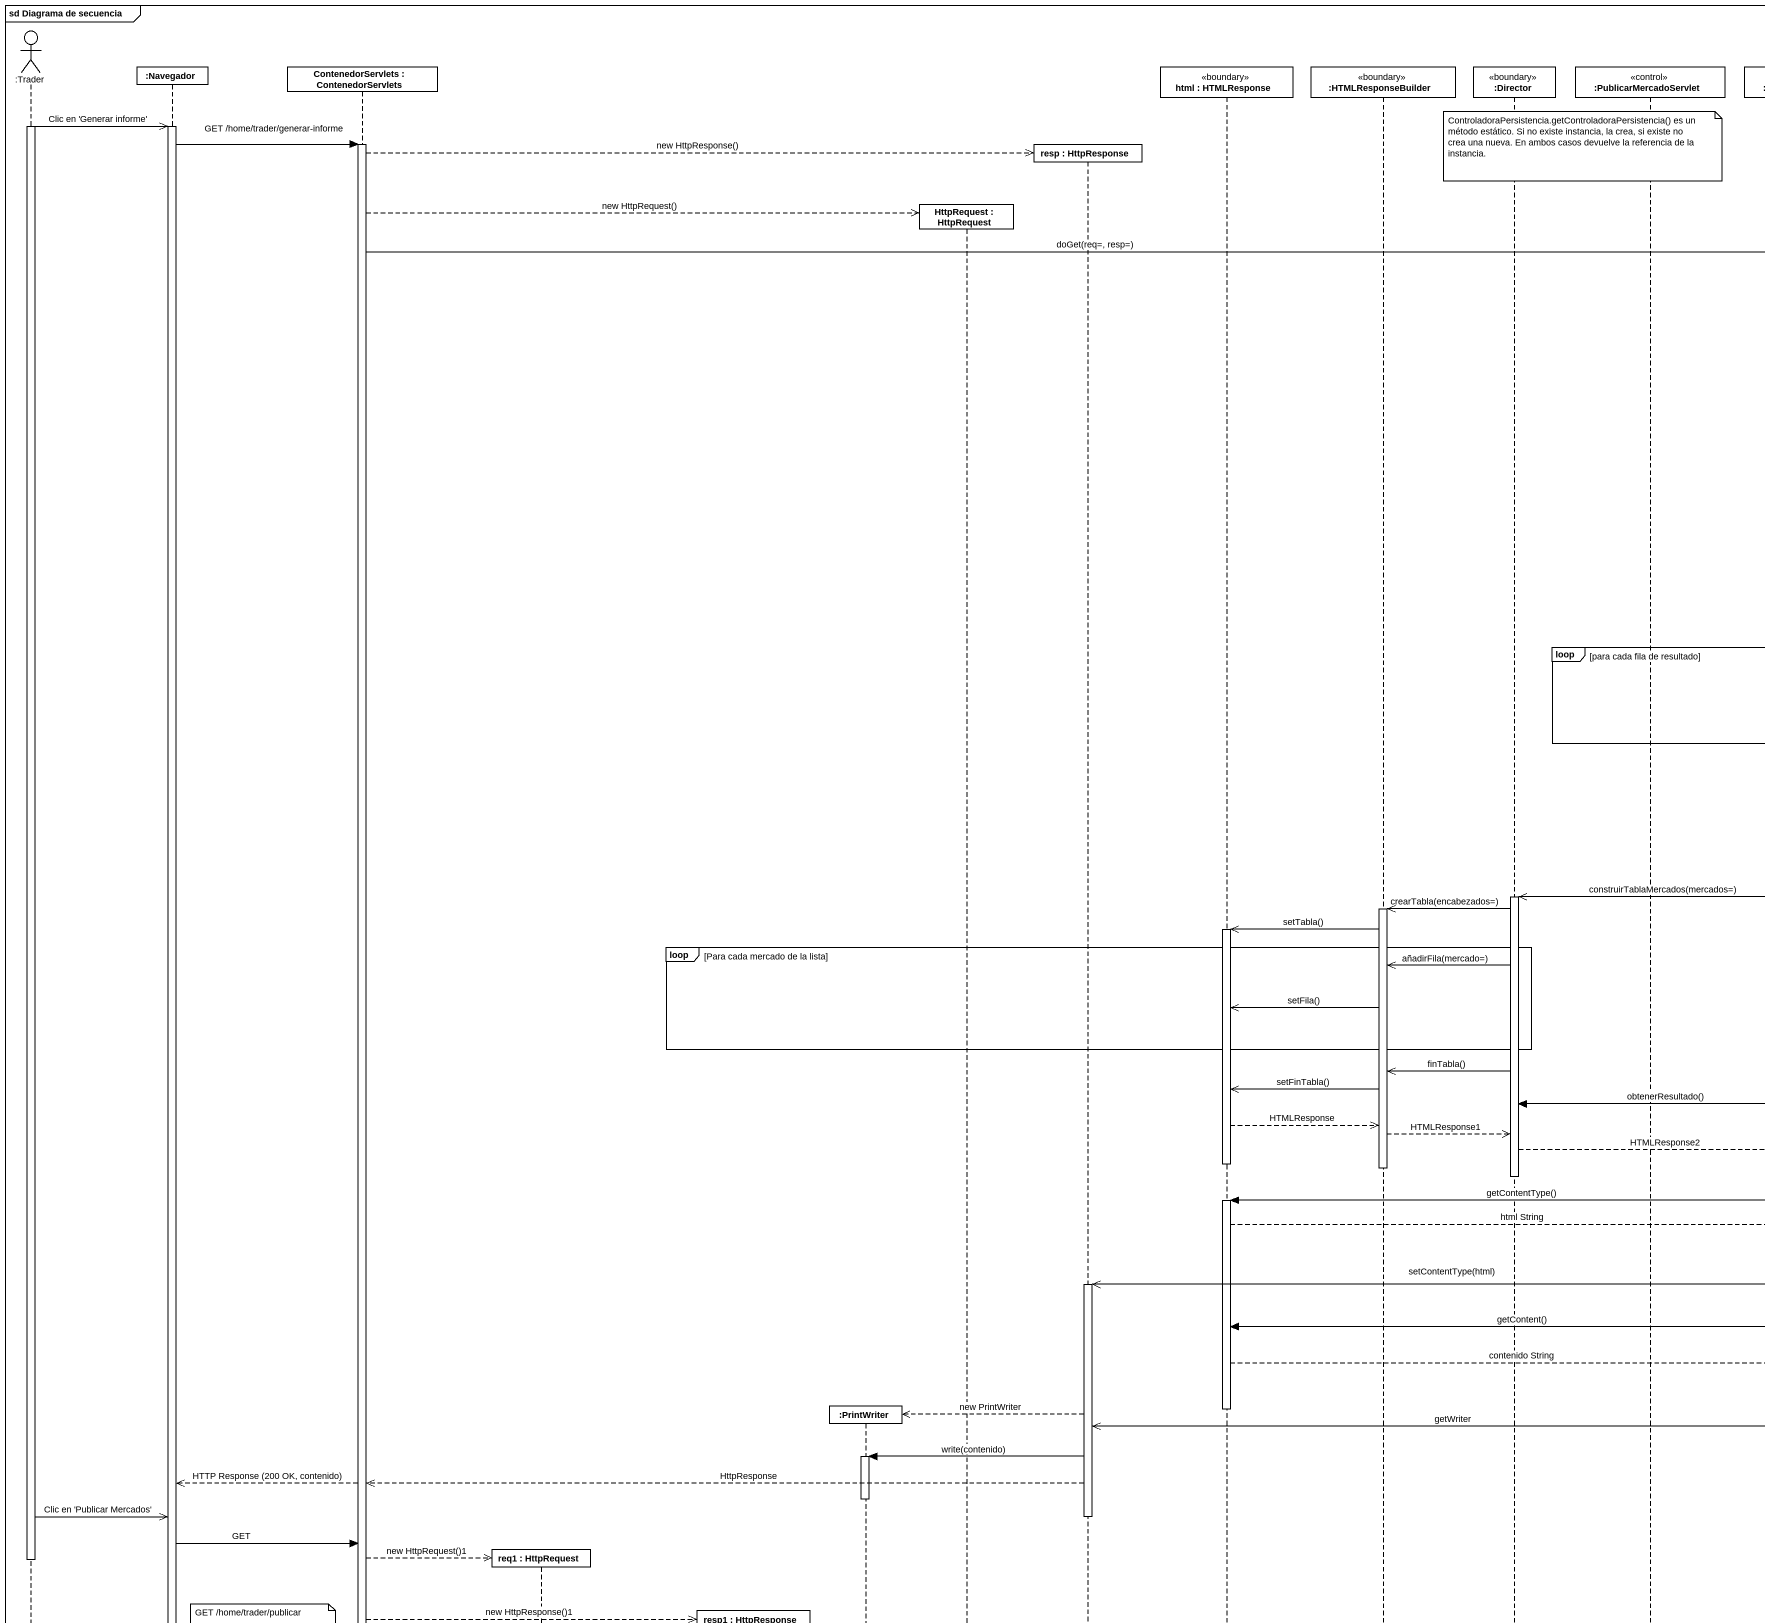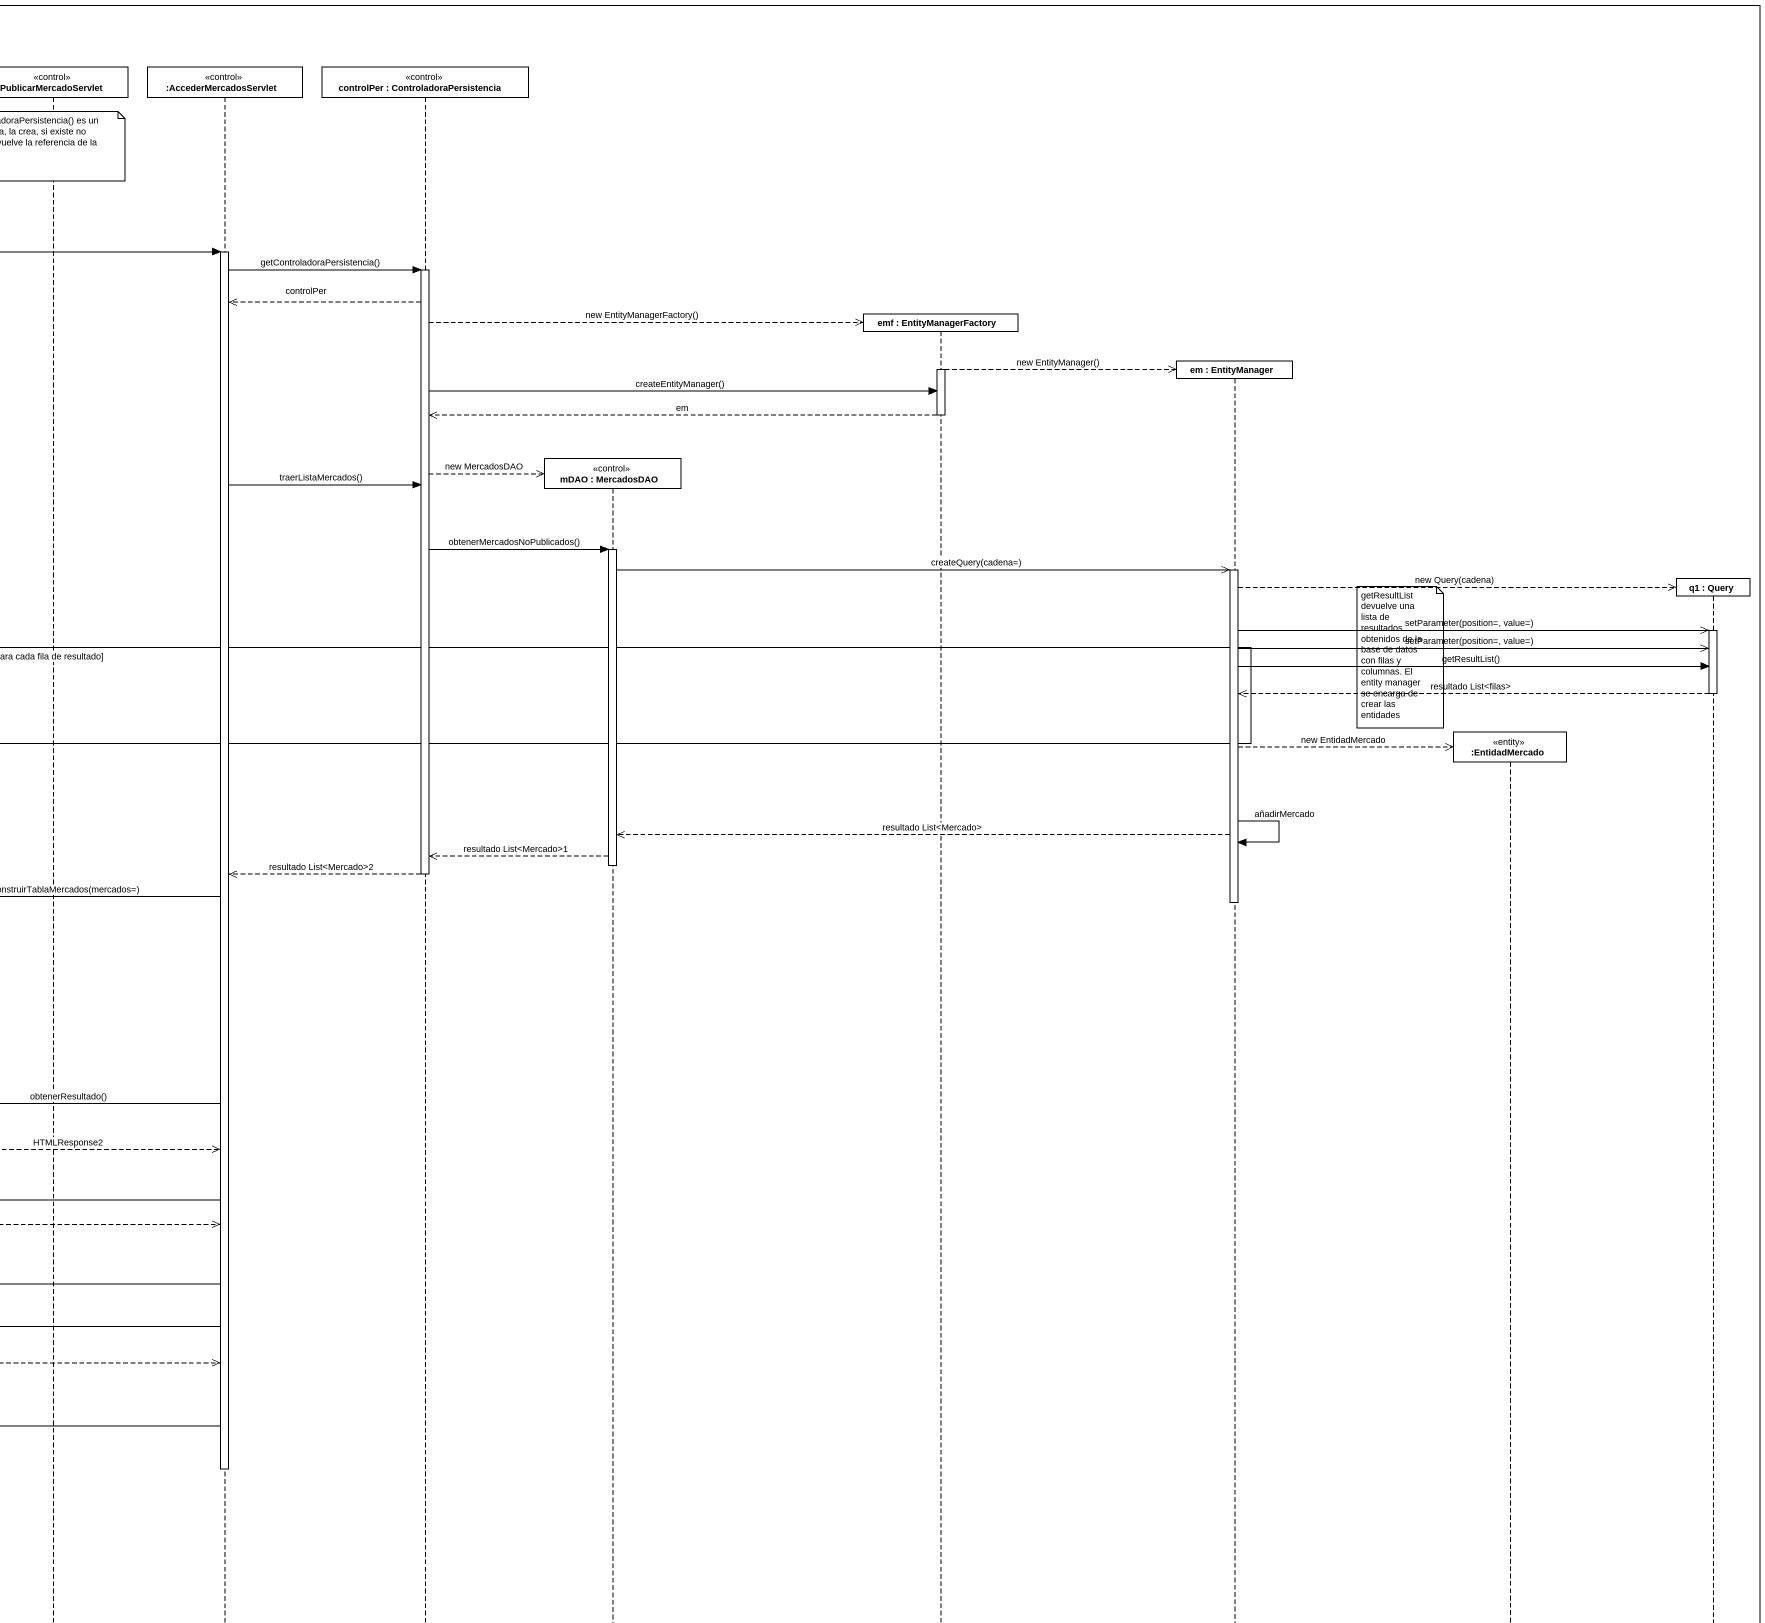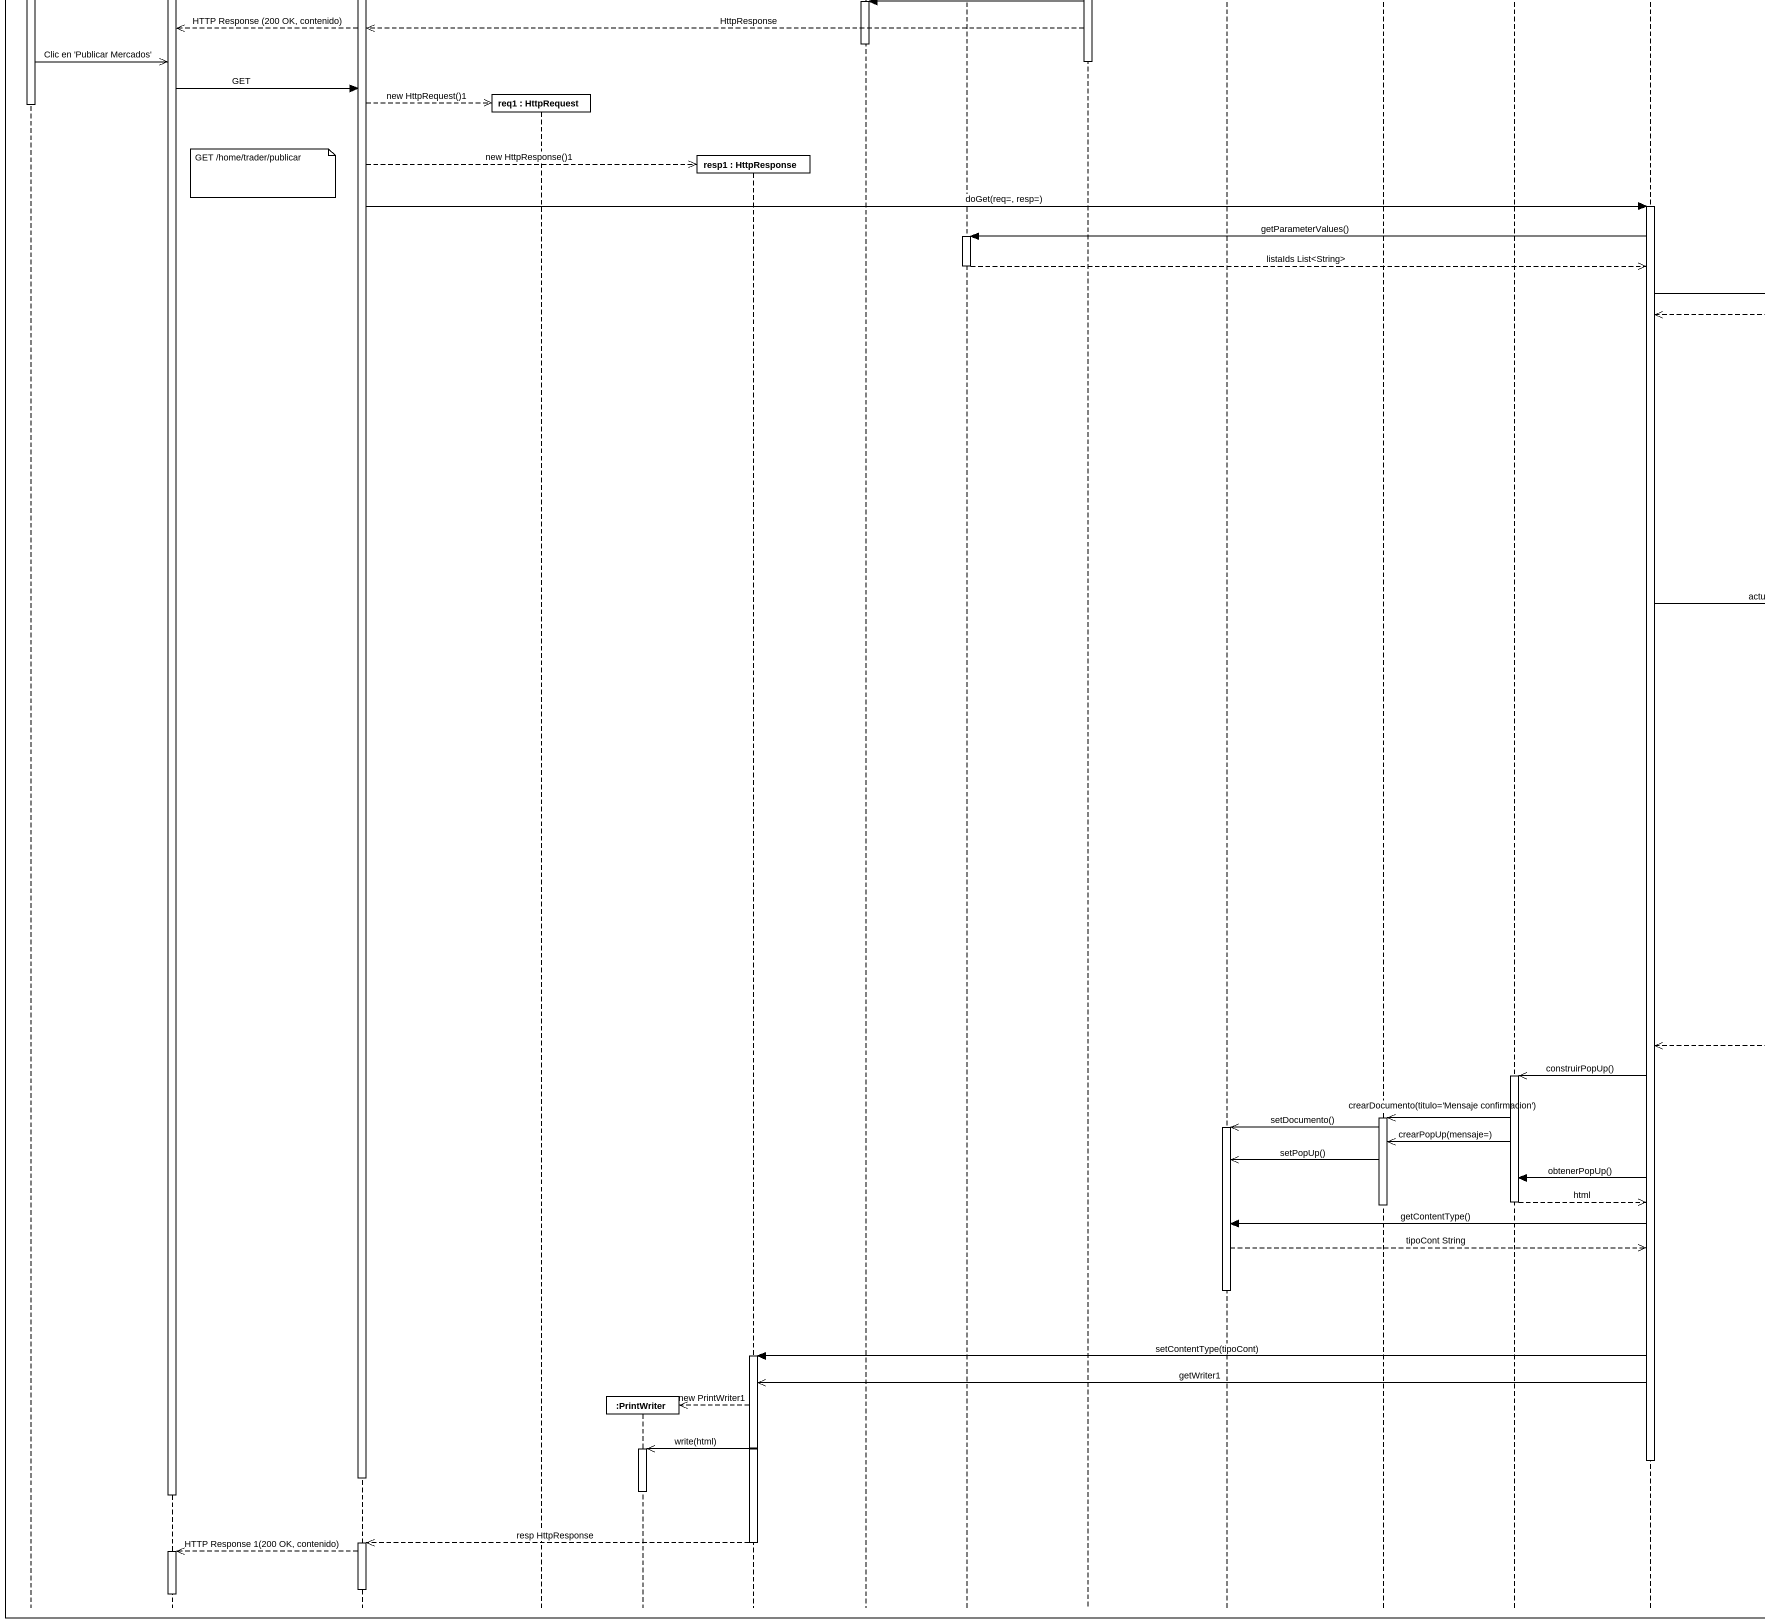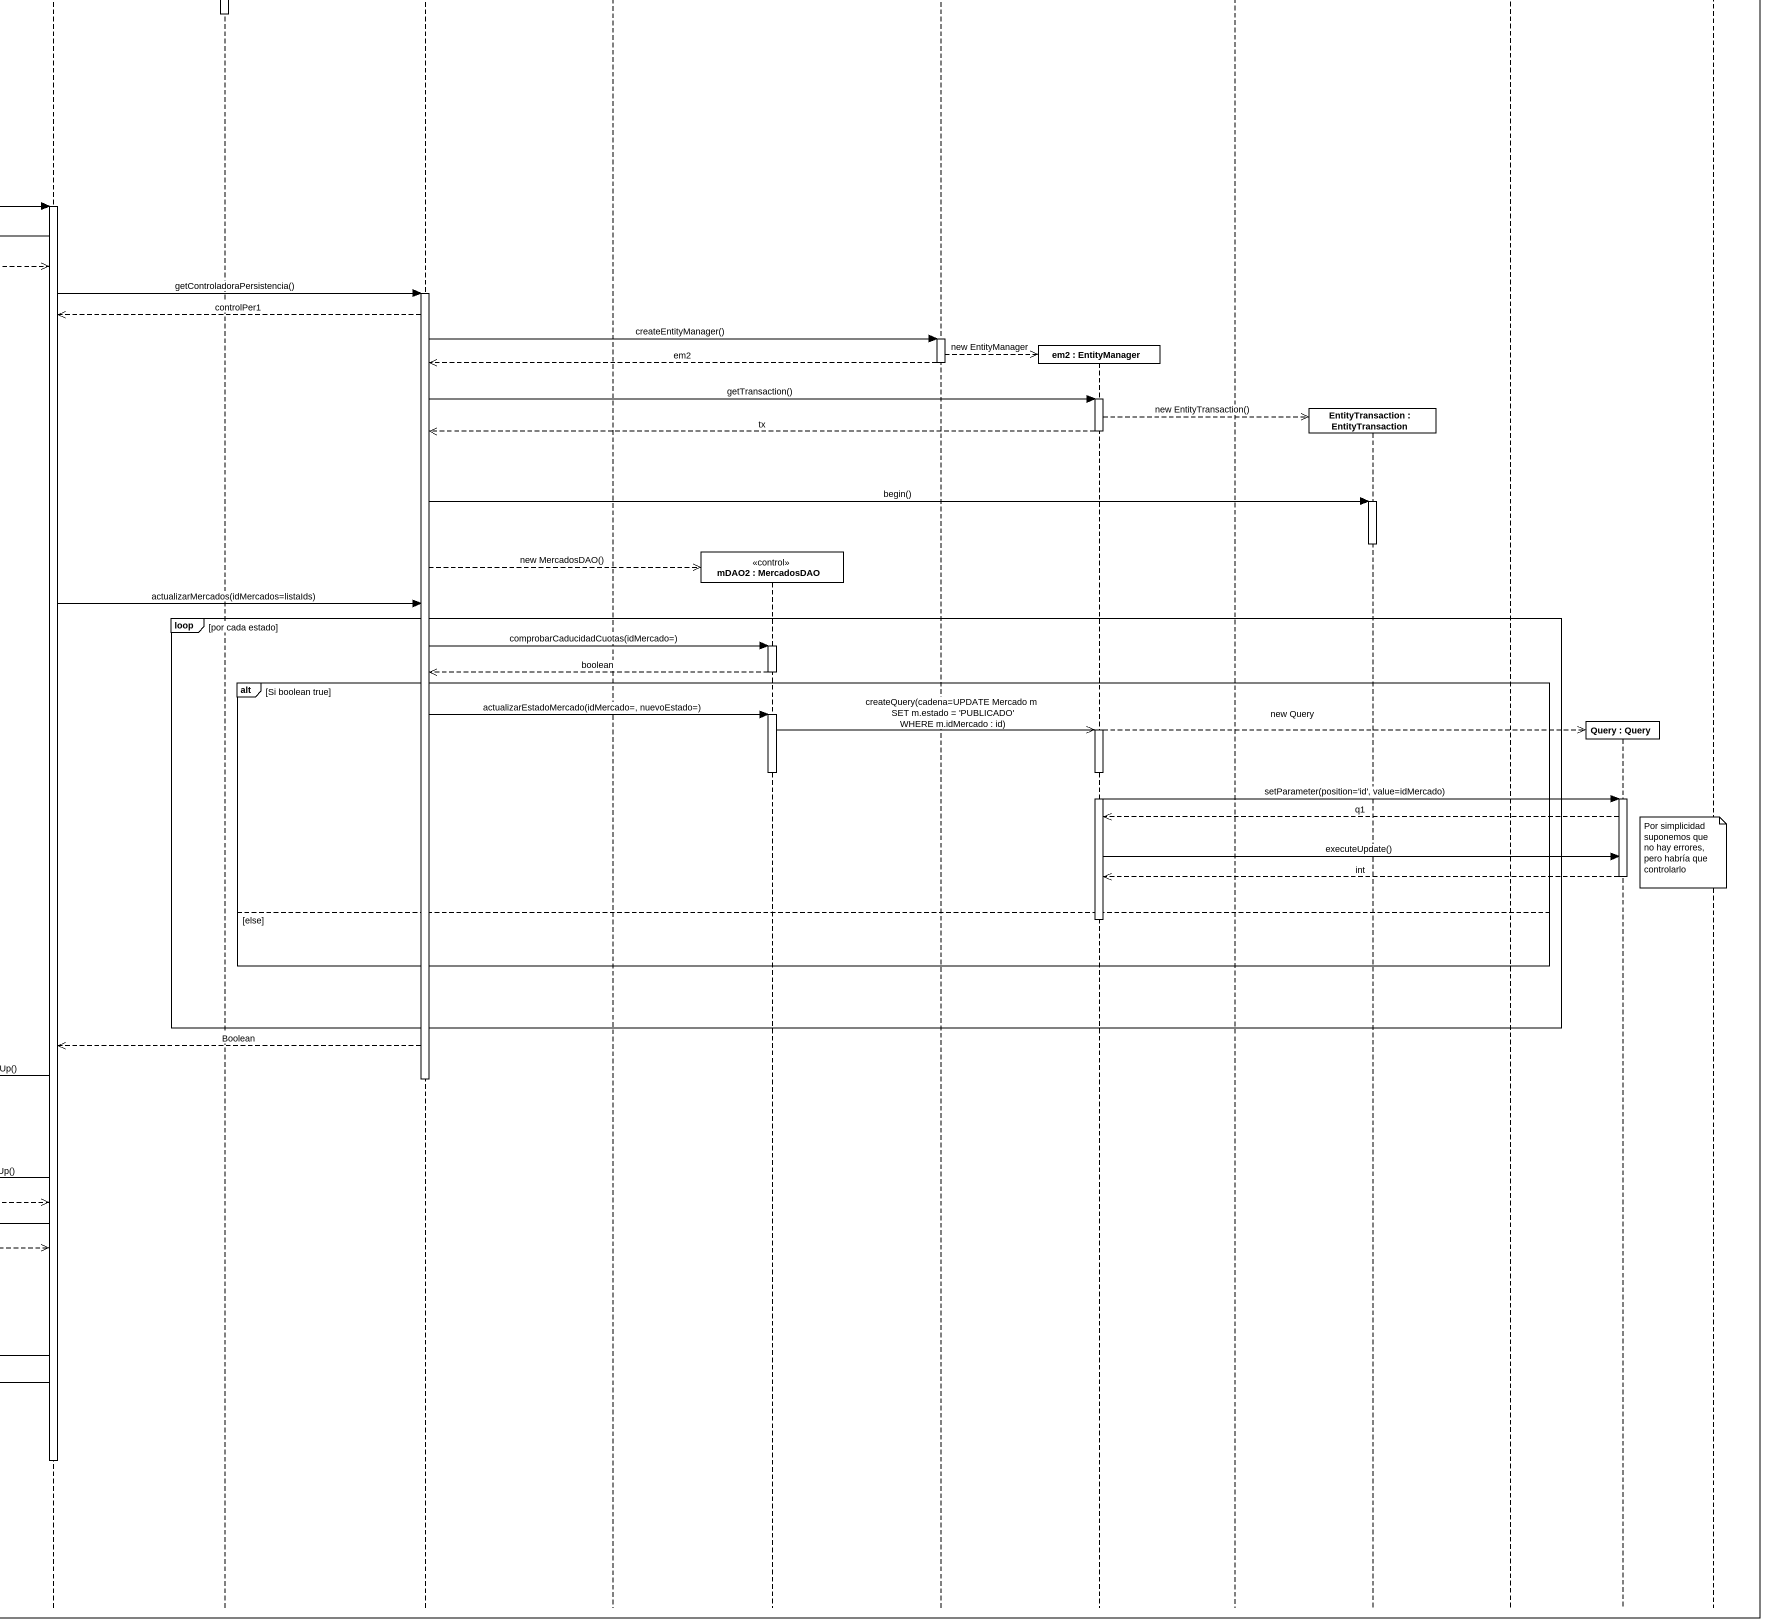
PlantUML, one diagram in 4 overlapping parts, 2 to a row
@startuml
mainframe sd Diagrama de secuencia
hide footbox
actor ":Trader" as Trader
participant ":Navegador" as Navegador
participant "ContenedorServlets : ContenedorServlets" as ContenedorServlets
participant "req1 : HttpRequest" as req1
participant ":PrintWriter" as PrintWriter
participant "resp1 : HttpResponse" as resp1
participant ":PrintWriter" as PrintWriter_2
participant "HttpRequest : HttpRequest" as HttpRequest
participant "resp : HttpResponse" as resp
participant "html : HTMLResponse" as html <<boundary>>
participant ":HTMLResponseBuilder" as HTMLResponseBuilder <<boundary>>
participant ":Director" as Director <<boundary>>
participant ":PublicarMercadoServlet" as PublicarMercadoServlet <<control>>
participant ":AccederMercadosServlet" as AccederMercadosServlet <<control>>
participant "controlPer : ControladoraPersistencia" as controlPer <<control>>
participant "mDAO : MercadosDAO" as mDAO <<control>>
participant "mDAO2 : MercadosDAO" as mDAO2 <<control>>
participant "emf : EntityManagerFactory" as emf
participant "em2 : EntityManager" as em2
participant "em : EntityManager" as em
participant "EntityTransaction : EntityTransaction" as EntityTransaction
participant ":EntidadMercado" as EntidadMercado <<entity>>
participant "Query : Query" as Query
participant "q1 : Query" as q1

activate Trader
Trader ->> Navegador : Clic en 'Generar informe'
activate Navegador
Navegador -> ContenedorServlets : GET /home/trader/generar-informe
activate ContenedorServlets
note over PublicarMercadoServlet : ControladoraPersistencia.getControladoraPersistencia() es un método estático. Si no existe instancia, la crea, si existe no crea una nueva. En ambos casos devuelve la referencia de la instancia.
ContenedorServlets -->> resp ** : new HttpResponse()
ContenedorServlets -->> HttpRequest ** : new HttpRequest()
ContenedorServlets -> AccederMercadosServlet : doGet(req=, resp=)
activate AccederMercadosServlet
AccederMercadosServlet -> controlPer : getControladoraPersistencia()
activate controlPer
controlPer -->> AccederMercadosServlet : controlPer
controlPer -->> emf ** : new EntityManagerFactory()
activate emf
emf -->> em ** : new EntityManager()
controlPer -> emf : createEntityManager()
emf -->> controlPer : em
deactivate emf
controlPer -->> mDAO ** : new MercadosDAO
AccederMercadosServlet -> controlPer : traerListaMercados()
controlPer -> mDAO : obtenerMercadosNoPublicados()
activate mDAO
mDAO ->> em : createQuery(cadena=)
activate em
em -->> q1 ** : new Query(cadena)
em ->> q1 : setParameter(position=, value=)
activate q1
loop para cada fila de resultado
  em ->> q1 : setParameter(position=, value=)
  note over EntityTransaction : getResultList devuelve una lista de resultados obtenidos de la base de datos con filas y columnas. El entity manager se encarga de crear las entidades
  em -> q1 : getResultList()
  q1 -->> em : resultado List<filas>
  deactivate q1
end
em -->> EntidadMercado ** : new EntidadMercado
em -->> mDAO : resultado List<Mercado>
em -> em : añadirMercado
mDAO -->> controlPer : resultado List<Mercado>1
deactivate mDAO
controlPer -->> AccederMercadosServlet : resultado List<Mercado>2
deactivate controlPer
AccederMercadosServlet ->> Director : construirTablaMercados(mercados=)
activate Director
deactivate em
Director ->> HTMLResponseBuilder : crearTabla(encabezados=)
activate HTMLResponseBuilder
HTMLResponseBuilder ->> html : setTabla()
activate html
loop Para cada mercado de la lista
  Director ->> HTMLResponseBuilder : añadirFila(mercado=)
  HTMLResponseBuilder ->> html : setFila()
end
Director ->> HTMLResponseBuilder : finTabla()
HTMLResponseBuilder ->> html : setFinTabla()
AccederMercadosServlet -> Director : obtenerResultado()
html -->> HTMLResponseBuilder : HTMLResponse
HTMLResponseBuilder -->> Director : HTMLResponse1
Director -->> AccederMercadosServlet : HTMLResponse2
deactivate html
deactivate HTMLResponseBuilder
deactivate Director
AccederMercadosServlet -> html : getContentType()
activate html
html -->> AccederMercadosServlet : html String
AccederMercadosServlet ->> resp : setContentType(html)
activate resp
AccederMercadosServlet -> html : getContent()
html -->> AccederMercadosServlet : contenido String
deactivate html
resp -->> PrintWriter_2 ** : new PrintWriter
AccederMercadosServlet ->> resp : getWriter
resp -> PrintWriter_2 : write(contenido)
activate PrintWriter_2
deactivate AccederMercadosServlet
ContenedorServlets -->> Navegador : HTTP Response (200 OK, contenido)
resp -->> ContenedorServlets : HttpResponse
deactivate PrintWriter_2
Trader ->> Navegador : Clic en 'Publicar Mercados'
deactivate resp
Navegador -> ContenedorServlets : GET
ContenedorServlets -->> req1 ** : new HttpRequest()1
deactivate Trader
ContenedorServlets -->> resp1 ** : new HttpResponse()1
note right of Navegador : GET /home/trader/publicar
ContenedorServlets -> PublicarMercadoServlet : doGet(req=, resp=)
activate PublicarMercadoServlet
PublicarMercadoServlet -> HttpRequest : getParameterValues()
activate HttpRequest
HttpRequest -->> PublicarMercadoServlet : listaIds List<String>
deactivate HttpRequest
PublicarMercadoServlet -> controlPer : getControladoraPersistencia()
activate controlPer
controlPer -->> PublicarMercadoServlet : controlPer1
controlPer -> emf : createEntityManager()
activate emf
emf -->> em2 ** : new EntityManager
emf -->> controlPer : em2
deactivate emf
controlPer -> em2 : getTransaction()
activate em2
em2 -->> EntityTransaction ** : new EntityTransaction()
em2 -->> controlPer : tx
deactivate em2
controlPer -> EntityTransaction : begin()
activate EntityTransaction
deactivate EntityTransaction
controlPer -->> mDAO2 ** : new MercadosDAO()
PublicarMercadoServlet -> controlPer : actualizarMercados(idMercados=listaIds)
loop por cada estado
  controlPer -> mDAO2 : comprobarCaducidadCuotas(idMercado=)
  activate mDAO2
  mDAO2 -->> controlPer : boolean
  deactivate mDAO2
  alt Si boolean true
    controlPer -> mDAO2 : actualizarEstadoMercado(idMercado=, nuevoEstado=)
    activate mDAO2
    em2 -->> Query ** : new Query
    mDAO2 ->> em2 : createQuery(cadena=UPDATE Mercado m SET m.estado = 'PUBLICADO' WHERE m.idMercado : id)
    activate em2
    deactivate mDAO2
    em2 -> Query : setParameter(position='id', value=idMercado)
    activate Query
    Query -->> em2 : q1
    note over q1 : Por simplicidad suponemos que no hay errores, pero habría que controlarlo
    em2 -> Query : executeUpdate()
    Query -->> em2 : int
    deactivate Query
  else else
    deactivate em2
  end
end
controlPer -->> PublicarMercadoServlet : Boolean
PublicarMercadoServlet ->> Director : construirPopUp()
activate Director
deactivate controlPer
Director ->> HTMLResponseBuilder : crearDocumento(titulo='Mensaje confirmacion')
activate HTMLResponseBuilder
HTMLResponseBuilder ->> html : setDocumento()
activate html
Director ->> HTMLResponseBuilder : crearPopUp(mensaje=)
HTMLResponseBuilder ->> html : setPopUp()
PublicarMercadoServlet -> Director : obtenerPopUp()
Director -->> PublicarMercadoServlet : html
deactivate Director
deactivate HTMLResponseBuilder
PublicarMercadoServlet -> html : getContentType()
html -->> PublicarMercadoServlet : tipoCont String
deactivate html
PublicarMercadoServlet -> resp1 : setContentType(tipoCont)
activate resp1
PublicarMercadoServlet ->> resp1 : getWriter1
resp1 -->> PrintWriter ** : new PrintWriter1
resp1 ->> PrintWriter : write(html)
activate PrintWriter
deactivate PublicarMercadoServlet
deactivate ContenedorServlets
deactivate PrintWriter
deactivate Navegador
resp1 -->> ContenedorServlets : resp HttpResponse
deactivate resp1
activate ContenedorServlets
ContenedorServlets -->> Navegador : HTTP Response 1(200 OK, contenido)
activate Navegador
deactivate ContenedorServlets
deactivate Navegador
@enduml
